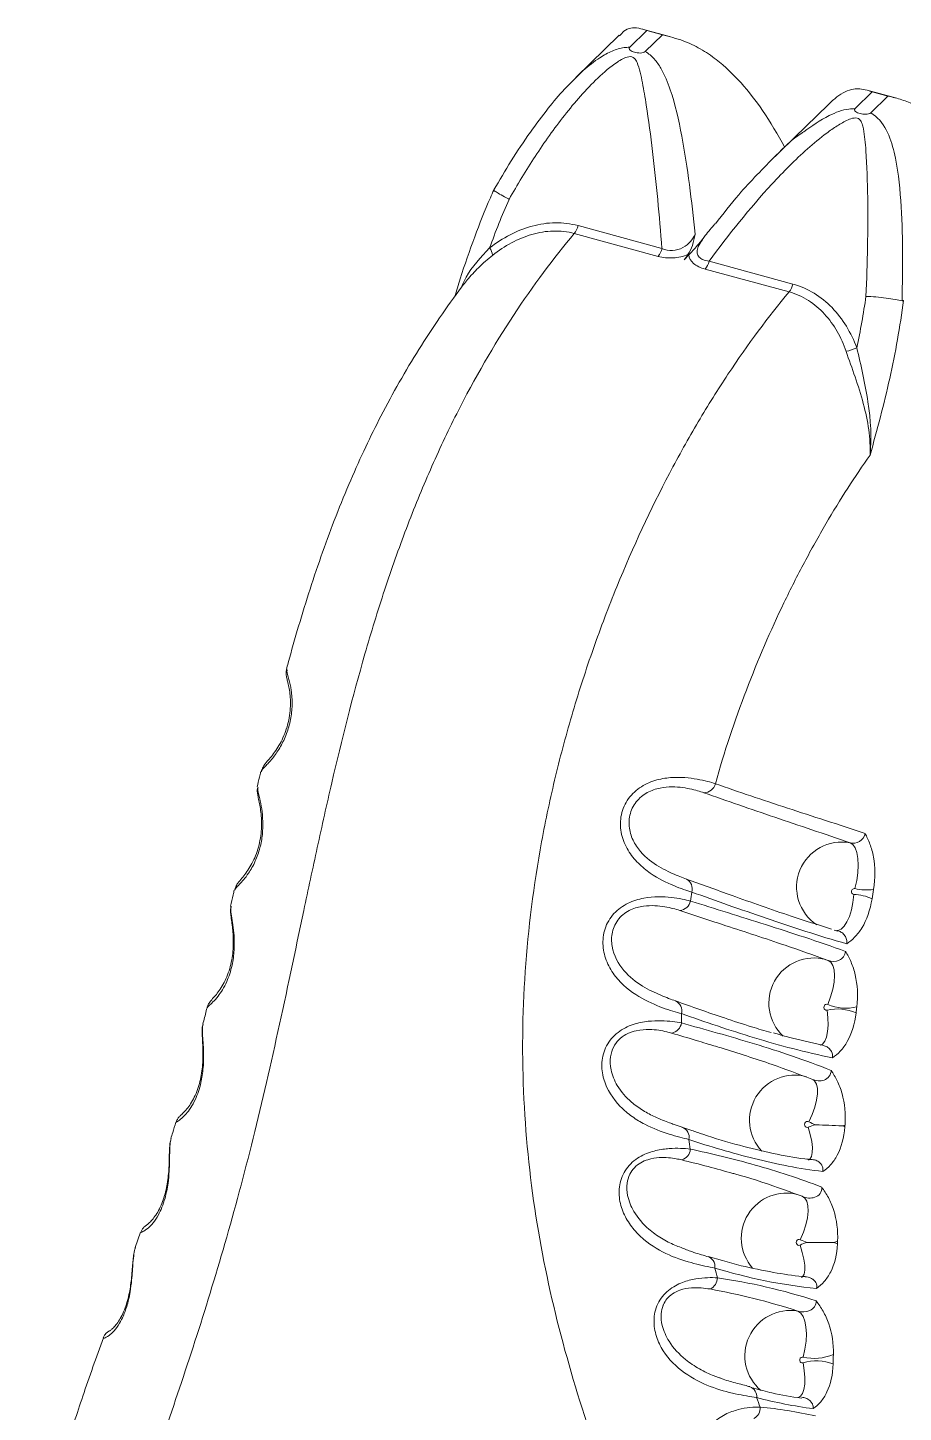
# Paper-space layout '_Trimetric' of a CAD drawing. Header units: millimetres. Extents: x -15 to 40.7, y -22.3 to 52.
# Drawn here: x -11.57 to 3.14, y 28.76 to 52.01 of the extents above; entities that cross this region are included whole.
import ezdxf

# ---------------------------------------------------------------- set-up
doc = ezdxf.new("R2010")
doc.units = ezdxf.units.MM

psp = doc.layouts.new('_Trimetric')

# ---------------------------------------------------------------- linework, layer by layer
at = {"color": 7, "linetype": 'Continuous', "lineweight": 15}
for p, q in [((-1.632, 51.881), (-2.359, 51.172)), ((-1.166, 51.961), (-1.454, 51.68)), ((-0.787, 51.861), (-1.238, 51.983)), ((-1.193, 51.608), (-0.904, 51.89)), ((-0.904, 51.89), (-1.166, 51.961)), ((2.621, 50.932), (2.332, 50.65)), ((3.011, 50.829), (2.533, 50.959)), ((2.883, 50.861), (2.621, 50.932)), ((1.883, 50.722), (0.935, 49.798)), ((2.594, 50.579), (2.883, 50.861)), ((-2.321, 48.685), (-0.912, 48.302)), ((-0.976, 48.17), (-2.385, 48.553)), ((-0.541, 48.111), (-0.46, 48.194)), ((1.223, 47.573), (-0.186, 47.956)), ((-0.121, 48.087), (1.287, 47.704)), ((-7.203, 41.23), (-7.204, 41.227)), ((-8.148, 37.258), (-8.148, 37.251)), ((2.044, 36.84), (1.98, 36.86)), ((1.885, 36.347), (1.84, 36.36)), ((-0.708, 33.596), (-0.575, 33.549)), ((-0.412, 33.494), (-0.564, 33.547)), ((-9.67, 31.787), (-9.759, 31.528)), ((0.106, 31.311), (-0.137, 31.377)), ((0.023, 29.355), (0.078, 29.336)), ((0.63, 29.167), (0.601, 29.175))]:
    psp.add_line(p, q, dxfattribs=at)
at = {"color": 8, "linetype": 'Continuous', "lineweight": 15}
psp.add_line((-0.022, 36.994), (-0.614, 37.188), dxfattribs=at)
at = {"color": 7, "linetype": 'Continuous', "lineweight": 15, "flags": 128}
for points in [[(-0.476, 48.199), (-0.49, 48.181), (-0.541, 48.111)], [(2.247, 38.325), (2.295, 38.294), (2.334, 38.237), (2.363, 38.159), (2.381, 38.061), (2.386, 37.946), (2.379, 37.821), (2.36, 37.689), (2.33, 37.555)], [(1.878, 36.35), (1.925, 36.319), (1.959, 36.265), (1.98, 36.189), (1.987, 36.094), (1.979, 35.985), (1.957, 35.864), (1.921, 35.738), (1.874, 35.61)], [(1.874, 35.61), (1.855, 35.613), (1.836, 35.608), (1.821, 35.596), (1.811, 35.578), (1.808, 35.558), (1.813, 35.539), (1.825, 35.524), (1.842, 35.515), (1.861, 35.515)], [(1.554, 33.641), (1.536, 33.646), (1.518, 33.643), (1.502, 33.633), (1.49, 33.618), (1.485, 33.599), (1.487, 33.579), (1.496, 33.563), (1.51, 33.551), (1.527, 33.547), (1.546, 33.551)], [(1.442, 32.389), (1.488, 32.359), (1.521, 32.305), (1.54, 32.23), (1.543, 32.137), (1.531, 32.029), (1.505, 31.911), (1.465, 31.787), (1.412, 31.661)], [(1.412, 31.661), (1.395, 31.665), (1.376, 31.662), (1.361, 31.651), (1.35, 31.635), (1.345, 31.616), (1.347, 31.597), (1.357, 31.581), (1.371, 31.57), (1.389, 31.566), (1.407, 31.57)], [(1.371, 30.462), (1.419, 30.43), (1.459, 30.374), (1.489, 30.295), (1.507, 30.197), (1.514, 30.082), (1.508, 29.957), (1.49, 29.824), (1.461, 29.69)], [(1.461, 29.69), (1.443, 29.691), (1.425, 29.683), (1.411, 29.669), (1.404, 29.651), (1.403, 29.631), (1.41, 29.613), (1.423, 29.6), (1.44, 29.593), (1.458, 29.594)], [(0.559, 29.195), (0.562, 29.194), (0.565, 29.193)]]:
    psp.add_lwpolyline(points, dxfattribs=at)
at = {"color": 8, "linetype": 'Continuous', "lineweight": 15, "flags": 128}
for points in [[(2.023, 36.852), (2.044, 36.853), (2.097, 36.875), (2.148, 36.923), (2.195, 36.995), (2.237, 37.088), (2.271, 37.199), (2.297, 37.324), (2.313, 37.457)], [(1.746, 34.925), (1.787, 34.946), (1.823, 34.992), (1.852, 35.062), (1.87, 35.154), (1.878, 35.262), (1.875, 35.385), (1.861, 35.515)], [(1.623, 34.35), (1.653, 34.327), (1.684, 34.274), (1.701, 34.2), (1.701, 34.109), (1.686, 34.003), (1.655, 33.886), (1.611, 33.764), (1.554, 33.641)], [(1.549, 32.998), (1.571, 33.013), (1.598, 33.056), (1.613, 33.122), (1.615, 33.208), (1.604, 33.311), (1.58, 33.427), (1.546, 33.551)], [(1.43, 31.026), (1.45, 31.04), (1.475, 31.082), (1.487, 31.147), (1.486, 31.232), (1.472, 31.334), (1.445, 31.448), (1.407, 31.57)], [(1.383, 29.014), (1.416, 29.033), (1.45, 29.078), (1.474, 29.148), (1.487, 29.237), (1.488, 29.345), (1.479, 29.465), (1.458, 29.594)]]:
    psp.add_lwpolyline(points, dxfattribs=at)
at = {"color": 7, "linetype": 'Continuous', "lineweight": 15}
for centre, radius, start, end in [((-2.68, 48.779), 0.372, 322.6277, 345.3829), ((-4, 48.157), 0.246, 7.3896, 38.5233), ((-1.271, 48.396), 0.372, 322.6277, 345.3829), ((-0.481, 48.181), 0.372, 322.6277, 345.3829), ((0.928, 47.798), 0.372, 322.6277, 345.3829), ((2.075, 47.211), 0.644, 279.4242, 296.4119), ((-0.208, 39.365), 0.2, 270.5711, 345.6357), ((-0.594, 37.549), 0.191, 343.8154, 61.0315), ((2.32, 37.507), 0.0497, 78.178, 262.035), ((-0.629, 37.389), 0.201, 274.4823, 348.0847), ((-0.763, 35.501), 0.186, 345.9294, 64.9371), ((-0.785, 35.329), 0.203, 280.3936, 351.4539), ((-0.635, 33.38), 0.18, 348.2968, 70.6113), ((-0.642, 33.197), 0.207, 287.6561, 355.394), ((-0.195, 31.212), 0.173, 350.6737, 77.4894), ((-0.191, 31.024), 0.21, 294.8607, 359.4017), ((0.526, 28.842), 0.213, 300.1286, 2.3077)]:
    psp.add_arc(centre, radius, start, end, dxfattribs=at)
at = {"color": 8, "linetype": 'Continuous', "lineweight": 15}
for centre, radius, start, end in [((2.108, 37.579), 0.758, 79.4678, 236.4471), ((1.642, 35.633), 0.758, 74.8135, 227.0561), ((1.317, 33.666), 0.758, 74.7114, 223.2122), ((1.179, 31.685), 0.758, 74.8208, 221.2936), ((1.242, 29.711), 0.761, 80.2695, 230.1047), ((0.502, 29.027), 0.178, 354.3335, 68.9769)]:
    psp.add_arc(centre, radius, start, end, dxfattribs=at)
at = {"color": 7, "linetype": 'Continuous', "lineweight": 15}
for points, knots in [([(-1.623, 51.872), (-1.599, 51.9), (-1.543, 51.968), (-1.435, 52.006), (-1.321, 52.01), (-1.212, 51.976), (-1.166, 51.961)], [0, 0, 0, 0, 0.204357, 0.487576, 0.779856, 1, 1, 1, 1]), ([(-0.904, 51.89), (-0.785, 51.859), (-0.56, 51.801), (-0.261, 51.658), (0.075, 51.431), (0.43, 51.086), (0.816, 50.593), (1.031, 50.214), (1.149, 50.006)], [0, 0, 0, 0, 0.12074, 0.229774, 0.341536, 0.542994, 0.749249, 1, 1, 1, 1]), ([(-1.454, 51.68), (-1.47, 51.664), (-1.465, 51.645), (-1.429, 51.616), (-1.402, 51.605), (-1.342, 51.589), (-1.31, 51.583), (-1.243, 51.584), (-1.209, 51.592), (-1.193, 51.608)], [0, 0, 0, 0, 0.25, 0.25, 0.5, 0.5, 0.75, 0.75, 1, 1, 1, 1]), ([(-1.193, 51.608), (-1.135, 51.575), (-1.085, 51.532), (-0.998, 51.436), (-0.962, 51.383), (-0.865, 51.215), (-0.816, 51.092), (-0.689, 50.719), (-0.631, 50.458), (-0.529, 49.922), (-0.488, 49.649), (-0.414, 49.099), (-0.382, 48.821), (-0.353, 48.542)], [0, 0, 0, 0, 0.0625, 0.0625, 0.125, 0.125, 0.25, 0.25, 0.5, 0.5, 0.75, 0.75, 1, 1, 1, 1]), ([(-0.912, 48.302), (-0.956, 48.852), (-1.007, 49.396), (-1.102, 50.195), (-1.136, 50.457), (-1.195, 50.836), (-1.216, 50.96), (-1.251, 51.142), (-1.263, 51.202), (-1.292, 51.317), (-1.307, 51.374), (-1.343, 51.452), (-1.357, 51.477), (-1.39, 51.507), (-1.404, 51.515), (-1.435, 51.524), (-1.453, 51.524), (-1.505, 51.517), (-1.539, 51.502), (-1.602, 51.47), (-1.632, 51.451), (-1.779, 51.353), (-1.886, 51.26), (-2.192, 50.97), (-2.376, 50.758), (-2.724, 50.315), (-2.887, 50.084), (-3.195, 49.613), (-3.341, 49.372), (-3.481, 49.127)], [0, 0, 0, 0, 0.25, 0.25, 0.375, 0.375, 0.4375, 0.4375, 0.46875, 0.46875, 0.5, 0.5, 0.515625, 0.515625, 0.523438, 0.523438, 0.53125, 0.53125, 0.546875, 0.546875, 0.5625, 0.5625, 0.625, 0.625, 0.75, 0.75, 0.875, 0.875, 1, 1, 1, 1]), ([(-2.369, 51.158), (-2.43, 51.098), (-2.59, 50.94), (-2.84, 50.637), (-3.142, 50.237), (-3.447, 49.778), (-3.642, 49.447), (-3.738, 49.284)], [0, 0, 0, 0, 0.110229, 0.290437, 0.504497, 0.75518, 1, 1, 1, 1]), ([(1.886, 50.718), (1.932, 50.763), (2.066, 50.894), (2.279, 50.995), (2.466, 50.981), (2.592, 50.941), (2.621, 50.932)], [0, 0, 0, 0, 0.215822, 0.624765, 0.914789, 1, 1, 1, 1]), ([(2.883, 50.861), (2.964, 50.841), (3.041, 50.822), (3.192, 50.773), (3.265, 50.745), (3.473, 50.645), (3.598, 50.561), (3.936, 50.272), (4.111, 50.037), (4.261, 49.786)], [0, 0, 0, 0, 0.125, 0.125, 0.25, 0.25, 0.5, 0.5, 1, 1, 1, 1]), ([(2.515, 47.498), (2.539, 48.057), (2.551, 48.613), (2.54, 49.423), (2.532, 49.69), (2.505, 50.071), (2.495, 50.195), (2.466, 50.34), (2.459, 50.368), (2.44, 50.422), (2.428, 50.449), (2.396, 50.479), (2.382, 50.487), (2.35, 50.494), (2.332, 50.494), (2.28, 50.488), (2.246, 50.475), (2.149, 50.433), (2.089, 50.397), (1.971, 50.322), (1.913, 50.281), (1.745, 50.156), (1.638, 50.066), (1.324, 49.789), (1.126, 49.589), (0.557, 48.973), (0.209, 48.535), (-0.121, 48.087)], [0, 0, 0, 0, 0.25, 0.25, 0.375, 0.375, 0.4375, 0.4375, 0.453125, 0.453125, 0.46875, 0.46875, 0.476563, 0.476563, 0.484375, 0.484375, 0.5, 0.5, 0.53125, 0.53125, 0.5625, 0.5625, 0.625, 0.625, 0.75, 0.75, 1, 1, 1, 1]), ([(2.332, 50.65), (2.316, 50.635), (2.322, 50.615), (2.359, 50.586), (2.386, 50.576), (2.445, 50.559), (2.478, 50.554), (2.545, 50.555), (2.579, 50.564), (2.594, 50.579)], [0, 0, 0, 0, 0.25, 0.25, 0.5, 0.5, 0.75, 0.75, 1, 1, 1, 1]), ([(2.594, 50.579), (2.709, 50.514), (2.795, 50.408), (2.916, 50.175), (2.956, 50.047), (3.05, 49.656), (3.079, 49.382), (3.118, 48.831), (3.127, 48.551), (3.132, 47.988), (3.128, 47.706), (3.121, 47.422)], [0, 0, 0, 0, 0.125, 0.125, 0.25, 0.25, 0.5, 0.5, 0.75, 0.75, 1, 1, 1, 1]), ([(-0.015, 48.718), (0.114, 48.883), (0.429, 49.285), (0.92, 49.781), (1.283, 50.143), (1.455, 50.251), (1.469, 50.26)], [0, 0, 0, 0, 0.292163, 0.715822, 0.977227, 1, 1, 1, 1]), ([(-3.736, 49.282), (-3.755, 49.24), (-3.872, 48.982), (-4.066, 48.487), (-4.26, 47.93), (-4.362, 47.593), (-4.392, 47.492)], [0, 0, 0, 0, 0.073554, 0.4450981, 0.8350859, 1, 1, 1, 1]), ([(-3.481, 49.127), (-3.484, 49.129), (-3.533, 49.156), (-3.62, 49.204), (-3.704, 49.254), (-3.743, 49.281), (-3.735, 49.281), (-3.733, 49.281)], [0, 0, 0, 0, 0.023151, 0.316578, 0.606193, 0.895534, 1, 1, 1, 1]), ([(-3.807, 48.311), (-3.589, 48.479), (-3.346, 48.609), (-2.965, 48.712), (-2.833, 48.732), (-2.574, 48.735), (-2.446, 48.719), (-2.321, 48.685)], [0, 0, 0, 0, 0.5, 0.5, 0.75, 0.75, 1, 1, 1, 1]), ([(-2.385, 48.553), (-2.5, 48.585), (-2.618, 48.598), (-2.857, 48.592), (-2.979, 48.572), (-3.331, 48.471), (-3.555, 48.346), (-3.755, 48.189)], [0, 0, 0, 0, 0.25, 0.25, 0.5, 0.5, 1, 1, 1, 1]), ([(-0.023, 48.717), (-0.077, 48.651), (-0.15, 48.564), (-0.218, 48.473), (-0.235, 48.451)], [0, 0, 0, 0, 0.750263, 1, 1, 1, 1]), ([(-2.385, 48.553), (-2.734, 48.137), (-3.075, 47.681), (-3.735, 46.677), (-4.055, 46.13), (-4.513, 45.223), (-4.661, 44.908), (-4.943, 44.266), (-5.077, 43.938), (-5.333, 43.264), (-5.455, 42.92), (-5.687, 42.216), (-5.798, 41.854), (-6.109, 40.774), (-6.291, 40.051), (-6.542, 38.967), (-6.623, 38.604), (-6.779, 37.889), (-6.854, 37.537), (-7.075, 36.493), (-7.217, 35.815), (-7.508, 34.494), (-7.655, 33.858), (-8.113, 32.032), (-8.445, 30.915), (-8.961, 29.325), (-9.136, 28.811), (-9.476, 27.807), (-9.64, 27.316), (-9.937, 26.341), (-10.069, 25.857), (-10.282, 24.884), (-10.362, 24.395), (-10.46, 23.404), (-10.476, 22.906), (-10.448, 22.153), (-10.429, 21.9), (-10.368, 21.391), (-10.326, 21.135), (-10.264, 20.876)], [0, 0, 0, 0, 0.0625, 0.0625, 0.125, 0.125, 0.15625, 0.15625, 0.1875, 0.1875, 0.21875, 0.21875, 0.25, 0.25, 0.3125, 0.3125, 0.34375, 0.34375, 0.375, 0.375, 0.4375, 0.4375, 0.5, 0.5, 0.625, 0.625, 0.6875, 0.6875, 0.75, 0.75, 0.8125, 0.8125, 0.875, 0.875, 0.9375, 0.9375, 0.96875, 0.96875, 1, 1, 1, 1]), ([(-0.912, 48.302), (-0.858, 48.279), (-0.797, 48.266), (-0.672, 48.27), (-0.61, 48.288), (-0.508, 48.344), (-0.466, 48.38), (-0.399, 48.457), (-0.373, 48.499), (-0.353, 48.542)], [0, 0, 0, 0, 0.25, 0.25, 0.5, 0.5, 0.75, 0.75, 1, 1, 1, 1]), ([(-0.46, 48.194), (-0.438, 48.218), (-0.393, 48.266), (-0.324, 48.345), (-0.263, 48.415), (-0.228, 48.457), (-0.212, 48.475)], [0, 0, 0, 0, 0.290067, 0.588368, 0.824593, 1, 1, 1, 1]), ([(-0.476, 48.199), (-0.552, 48.168), (-0.638, 48.148), (-0.811, 48.139), (-0.898, 48.149), (-0.976, 48.17)], [0, 0, 0, 0, 0.5, 0.5, 1, 1, 1, 1]), ([(-0.186, 47.956), (-0.264, 47.977), (-0.332, 48.009), (-0.428, 48.092), (-0.455, 48.142), (-0.46, 48.194)], [0, 0, 0, 0, 0.5, 0.5, 1, 1, 1, 1]), ([(-4.211, 47.737), (-4.233, 47.709), (-4.38, 47.52), (-4.644, 47.148), (-4.995, 46.617), (-5.324, 46.065), (-5.622, 45.517), (-5.894, 44.966), (-6.146, 44.407), (-6.388, 43.816), (-6.615, 43.206), (-6.825, 42.588), (-7.015, 41.966), (-7.146, 41.515), (-7.211, 41.271), (-7.22, 41.235)], [0, 0, 0, 0, 0.017212, 0.116125, 0.212287, 0.306082, 0.398309, 0.478484, 0.562008, 0.648574, 0.734237, 0.819132, 0.902835, 0.985478, 1, 1, 1, 1]), ([(-4.182, 47.773), (-4.189, 47.766), (-4.2, 47.755), (-4.208, 47.742), (-4.211, 47.737)], [0, 0, 0, 0, 0.605501, 1, 1, 1, 1]), ([(1.287, 47.704), (1.413, 47.67), (1.534, 47.618), (1.754, 47.484), (1.854, 47.402), (2.035, 47.215), (2.116, 47.108), (2.255, 46.882), (2.313, 46.761), (2.362, 46.634)], [0, 0, 0, 0, 0.25, 0.25, 0.5, 0.5, 0.75, 0.75, 1, 1, 1, 1]), ([(1.984, 17.547), (1.942, 17.801), (1.883, 18.062), (1.746, 18.592), (1.667, 18.86), (1.413, 19.675), (1.219, 20.232), (0.575, 21.928), (0.064, 23.09), (-0.987, 25.484), (-1.524, 26.72), (-2.419, 29.261), (-2.785, 30.567), (-3.12, 32.611), (-3.196, 33.31), (-3.265, 34.729), (-3.258, 35.445), (-3.16, 36.884), (-3.068, 37.609), (-2.865, 38.71), (-2.787, 39.078), (-2.611, 39.806), (-2.514, 40.166), (-2.302, 40.881), (-2.187, 41.236), (-1.94, 41.939), (-1.807, 42.287), (-1.396, 43.294), (-1.1, 43.927), (-0.63, 44.822), (-0.468, 45.112), (-0.138, 45.671), (0.029, 45.936), (0.533, 46.696), (0.875, 47.155), (1.223, 47.573)], [0, 0, 0, 0, 0.03125, 0.03125, 0.0625, 0.0625, 0.125, 0.125, 0.25, 0.25, 0.375, 0.375, 0.5, 0.5, 0.5625, 0.5625, 0.625, 0.625, 0.6875, 0.6875, 0.71875, 0.71875, 0.75, 0.75, 0.78125, 0.78125, 0.8125, 0.8125, 0.875, 0.875, 0.90625, 0.90625, 0.9375, 0.9375, 1, 1, 1, 1]), ([(2.181, 46.575), (2.14, 46.692), (2.09, 46.804), (1.971, 47.014), (1.9, 47.113), (1.738, 47.29), (1.648, 47.366), (1.448, 47.492), (1.338, 47.541), (1.223, 47.573)], [0, 0, 0, 0, 0.25, 0.25, 0.5, 0.5, 0.75, 0.75, 1, 1, 1, 1]), ([(3.121, 47.422), (3.058, 47.439), (2.962, 47.456), (2.742, 47.484), (2.621, 47.494), (2.515, 47.498)], [0, 0, 0, 0, 0.5, 0.5, 1, 1, 1, 1]), ([(3.143, 47.43), (3.116, 47.21), (3.083, 46.99), (3.006, 46.554), (2.962, 46.337), (2.817, 45.687), (2.703, 45.258), (2.583, 44.83)], [0, 0, 0, 0, 0.25, 0.25, 0.5, 0.5, 1, 1, 1, 1]), ([(3.121, 47.422), (3.125, 47.421), (3.129, 47.422), (3.133, 47.423), (3.136, 47.425), (3.14, 47.427), (3.143, 47.43)], [0, 0, 0, 0, 0.00002232162, 0.00002232162, 0.00002232162, 0.00004121863, 0.00004121863, 0.00004121863, 0.00004121863]), ([(2.181, 46.575), (2.23, 46.434), (2.282, 46.291), (2.383, 45.999), (2.431, 45.849), (2.51, 45.553), (2.542, 45.405), (2.582, 45.113), (2.59, 44.968), (2.583, 44.83)], [0, 0, 0, 0, 0.25, 0.25, 0.5, 0.5, 0.75, 0.75, 1, 1, 1, 1]), ([(2.362, 46.634), (2.396, 46.486), (2.431, 46.336), (2.496, 46.034), (2.526, 45.88), (2.595, 45.424), (2.613, 45.118), (2.583, 44.83)], [0, 0, 0, 0, 0.25, 0.25, 0.5, 0.5, 1, 1, 1, 1]), ([(2.583, 44.83), (2.332, 44.476), (2.084, 44.094), (1.719, 43.469), (1.598, 43.253), (1.363, 42.811), (1.249, 42.585), (0.914, 41.888), (0.702, 41.401), (0.309, 40.374), (0.134, 39.848), (-0.014, 39.315)], [0, 0, 0, 0, 0.25, 0.25, 0.375, 0.375, 0.5, 0.5, 0.75, 0.75, 1, 1, 1, 1]), ([(-7.219, 41.228), (-7.222, 41.211), (-7.228, 41.168), (-7.219, 41.114), (-7.205, 41.054), (-7.185, 40.973), (-7.165, 40.864), (-7.152, 40.733), (-7.152, 40.585), (-7.17, 40.424), (-7.208, 40.266), (-7.262, 40.117), (-7.329, 39.982), (-7.403, 39.865), (-7.477, 39.768), (-7.549, 39.681), (-7.606, 39.623), (-7.635, 39.543), (-7.645, 39.514)], [0, 0, 0, 0, 0.029995, 0.072974, 0.134108, 0.206538, 0.270289, 0.327731, 0.386636, 0.443532, 0.500414, 0.558488, 0.619716, 0.685676, 0.758119, 0.839226, 0.943082, 1, 1, 1, 1]), ([(-7.653, 39.515), (-7.66, 39.485), (-7.68, 39.4), (-7.699, 39.316), (-7.712, 39.261)], [0, 0, 0, 0, 0.346931, 1, 1, 1, 1]), ([(-0.41, 37.496), (-0.491, 37.52), (-0.594, 37.554), (-0.834, 37.655), (-0.971, 37.72), (-1.177, 37.863), (-1.245, 37.919), (-1.372, 38.045), (-1.431, 38.118), (-1.529, 38.28), (-1.567, 38.37), (-1.611, 38.56), (-1.616, 38.661), (-1.585, 38.857), (-1.548, 38.952), (-1.44, 39.118), (-1.368, 39.19), (-1.208, 39.301), (-1.119, 39.342), (-0.942, 39.396), (-0.853, 39.411), (-0.6, 39.432), (-0.446, 39.415), (-0.193, 39.37), (-0.09, 39.341), (-0.014, 39.315)], [0, 0, 0, 0, 0.125, 0.125, 0.25, 0.25, 0.3125, 0.3125, 0.375, 0.375, 0.4375, 0.4375, 0.5, 0.5, 0.5625, 0.5625, 0.625, 0.625, 0.6875, 0.6875, 0.75, 0.75, 0.875, 0.875, 1, 1, 1, 1]), ([(-0.014, 39.315), (0.375, 39.179), (0.778, 39.044), (1.616, 38.77), (2.051, 38.631), (2.501, 38.481)], [0, 0, 0, 0, 0.5, 0.5, 1, 1, 1, 1]), ([(-7.703, 39.255), (-7.705, 39.247), (-7.714, 39.214), (-7.707, 39.164), (-7.697, 39.097), (-7.678, 39.015), (-7.657, 38.906), (-7.641, 38.777), (-7.635, 38.632), (-7.644, 38.477), (-7.67, 38.322), (-7.712, 38.172), (-7.768, 38.034), (-7.835, 37.911), (-7.905, 37.808), (-7.975, 37.722), (-8.026, 37.658), (-8.07, 37.602), (-8.084, 37.55), (-8.089, 37.531)], [0, 0, 0, 0, 0.012281, 0.05479, 0.111305, 0.17812, 0.236454, 0.28908, 0.342954, 0.396225, 0.451151, 0.509338, 0.572185, 0.640943, 0.71679, 0.801721, 0.903015, 0.964175, 1, 1, 1, 1]), ([(-0.206, 39.165), (-0.269, 39.187), (-0.35, 39.211), (-0.544, 39.25), (-0.66, 39.267), (-0.856, 39.259), (-0.926, 39.25), (-1.069, 39.212), (-1.142, 39.181), (-1.276, 39.091), (-1.336, 39.031), (-1.424, 38.889), (-1.452, 38.808), (-1.47, 38.642), (-1.462, 38.56), (-1.418, 38.404), (-1.383, 38.333), (-1.257, 38.142), (-1.147, 38.048), (-0.935, 37.903), (-0.831, 37.852), (-0.647, 37.77), (-0.567, 37.74), (-0.501, 37.716)], [0, 0, 0, 0, 0.125, 0.125, 0.25, 0.25, 0.3125, 0.3125, 0.375, 0.375, 0.4375, 0.4375, 0.5, 0.5, 0.5625, 0.5625, 0.625, 0.625, 0.75, 0.75, 0.875, 0.875, 1, 1, 1, 1]), ([(2.247, 38.325), (1.814, 38.474), (1.393, 38.614), (0.576, 38.891), (0.18, 39.028), (-0.206, 39.165)], [0, 0, 0, 0, 0.5, 0.5, 1, 1, 1, 1]), ([(2.247, 38.325), (2.301, 38.311), (2.36, 38.319), (2.455, 38.376), (2.49, 38.425), (2.501, 38.481)], [0, 0, 0, 0, 0.5, 0.5, 1, 1, 1, 1]), ([(2.643, 37.542), (2.674, 37.731), (2.67, 37.924), (2.627, 38.165), (2.606, 38.237), (2.557, 38.367), (2.529, 38.425), (2.501, 38.481)], [0, 0, 0, 0, 0.5, 0.5, 0.75, 0.75, 1, 1, 1, 1]), ([(-0.501, 37.716), (-0.248, 37.624), (0.163, 37.476), (0.755, 37.265), (1.309, 37.073), (1.711, 36.947), (1.938, 36.875)], [0, 0, 0, 0, 0.3277692, 0.5311951, 0.7346485, 1, 1, 1, 1]), ([(-8.097, 37.531), (-8.103, 37.504), (-8.123, 37.412), (-8.143, 37.323), (-8.157, 37.26)], [0, 0, 0, 0, 0.29328, 1, 1, 1, 1]), ([(-0.583, 35.456), (-0.671, 35.479), (-0.778, 35.51), (-1.024, 35.6), (-1.163, 35.66), (-1.439, 35.828), (-1.58, 35.938), (-1.748, 36.153), (-1.797, 36.234), (-1.87, 36.405), (-1.895, 36.5), (-1.909, 36.69), (-1.898, 36.789), (-1.837, 36.974), (-1.785, 37.062), (-1.651, 37.208), (-1.569, 37.266), (-1.395, 37.351), (-1.304, 37.378), (-1.044, 37.426), (-0.886, 37.42), (-0.623, 37.392), (-0.515, 37.369), (-0.432, 37.347)], [0, 0, 0, 0, 0.125, 0.125, 0.25, 0.25, 0.375, 0.375, 0.4375, 0.4375, 0.5, 0.5, 0.5625, 0.5625, 0.625, 0.625, 0.6875, 0.6875, 0.75, 0.75, 0.875, 0.875, 1, 1, 1, 1]), ([(2.191, 36.629), (1.723, 36.762), (1.273, 36.909), (0.407, 37.205), (-0.009, 37.353), (-0.41, 37.496)], [0, 0, 0, 0, 0.5, 0.5, 1, 1, 1, 1]), ([(-8.152, 37.252), (-8.155, 37.237), (-8.163, 37.192), (-8.156, 37.125), (-8.145, 37.036), (-8.128, 36.922), (-8.115, 36.794), (-8.11, 36.651), (-8.117, 36.501), (-8.138, 36.351), (-8.173, 36.205), (-8.223, 36.066), (-8.284, 35.942), (-8.351, 35.837), (-8.417, 35.753), (-8.469, 35.699), (-8.511, 35.642), (-8.545, 35.597), (-8.549, 35.56), (-8.55, 35.555)], [0, 0, 0, 0, 0.027219, 0.081837, 0.14785, 0.201821, 0.250907, 0.301001, 0.351318, 0.40449, 0.462589, 0.526937, 0.598215, 0.678202, 0.765959, 0.866389, 0.937975, 0.990615, 1, 1, 1, 1]), ([(-0.614, 37.188), (-0.681, 37.211), (-0.765, 37.233), (-0.967, 37.266), (-1.087, 37.279), (-1.293, 37.25), (-1.366, 37.232), (-1.511, 37.165), (-1.58, 37.114), (-1.688, 36.985), (-1.725, 36.906), (-1.762, 36.746), (-1.762, 36.664), (-1.723, 36.43), (-1.645, 36.291), (-1.458, 36.07), (-1.347, 35.985), (-1.133, 35.853), (-1.028, 35.805), (-0.839, 35.726), (-0.756, 35.695), (-0.685, 35.67)], [0, 0, 0, 0, 0.125, 0.125, 0.25, 0.25, 0.3125, 0.3125, 0.375, 0.375, 0.4375, 0.4375, 0.5, 0.5, 0.625, 0.625, 0.75, 0.75, 0.875, 0.875, 1, 1, 1, 1]), ([(-0.432, 37.347), (-0.027, 37.218), (0.393, 37.088), (1.262, 36.813), (1.71, 36.669), (2.172, 36.501)], [0, 0, 0, 0, 0.5, 0.5, 1, 1, 1, 1]), ([(2.617, 37.383), (2.587, 37.196), (2.526, 37.027), (2.41, 36.836), (2.369, 36.784), (2.281, 36.696), (2.236, 36.661), (2.191, 36.629)], [0, 0, 0, 0, 0.5, 0.5, 0.75, 0.75, 1, 1, 1, 1]), ([(1.878, 36.35), (1.637, 36.436), (1.222, 36.583), (0.653, 36.772), (0.259, 36.901), (0.039, 36.973), (-0.022, 36.994)], [0, 0, 0, 0, 0.369686, 0.633972, 0.898296, 1, 1, 1, 1]), ([(1.878, 36.35), (1.938, 36.325), (2.007, 36.324), (2.122, 36.379), (2.166, 36.436), (2.172, 36.501)], [0, 0, 0, 0, 0.5, 0.5, 1, 1, 1, 1]), ([(2.361, 35.57), (2.384, 35.756), (2.372, 35.945), (2.316, 36.186), (2.292, 36.257), (2.236, 36.388), (2.204, 36.446), (2.172, 36.501)], [0, 0, 0, 0, 0.5, 0.5, 0.75, 0.75, 1, 1, 1, 1]), ([(-0.685, 35.67), (-0.413, 35.573), (0.004, 35.425), (0.546, 35.248), (0.811, 35.169), (0.92, 35.137)], [0, 0, 0, 0, 0.521401, 0.803355, 1, 1, 1, 1]), ([(-8.554, 35.554), (-8.558, 35.538), (-8.581, 35.443), (-8.605, 35.353), (-8.625, 35.277)], [0, 0, 0, 0, 0.170253, 1, 1, 1, 1]), ([(-0.459, 33.343), (-0.554, 33.366), (-0.667, 33.394), (-0.919, 33.473), (-1.061, 33.526), (-1.273, 33.636), (-1.344, 33.679), (-1.482, 33.777), (-1.55, 33.834), (-1.734, 34.023), (-1.838, 34.18), (-1.914, 34.447), (-1.926, 34.543), (-1.913, 34.732), (-1.888, 34.827), (-1.795, 35.002), (-1.728, 35.08), (-1.571, 35.201), (-1.483, 35.244), (-1.31, 35.302), (-1.224, 35.318), (-1.066, 35.336), (-0.991, 35.337), (-0.787, 35.332), (-0.674, 35.316), (-0.584, 35.299)], [0, 0, 0, 0, 0.125, 0.125, 0.25, 0.25, 0.3125, 0.3125, 0.375, 0.375, 0.5, 0.5, 0.5625, 0.5625, 0.625, 0.625, 0.6875, 0.6875, 0.75, 0.75, 0.8125, 0.8125, 0.875, 0.875, 1, 1, 1, 1]), ([(1.952, 34.715), (1.501, 34.805), (1.064, 34.922), (0.219, 35.178), (-0.189, 35.316), (-0.583, 35.456)], [0, 0, 0, 0, 0.5, 0.5, 1, 1, 1, 1]), ([(2.349, 35.467), (2.327, 35.283), (2.274, 35.116), (2.166, 34.924), (2.126, 34.871), (2.041, 34.782), (1.996, 34.746), (1.952, 34.715)], [0, 0, 0, 0, 0.5, 0.5, 0.75, 0.75, 1, 1, 1, 1]), ([(-8.623, 35.269), (-8.625, 35.264), (-8.638, 35.225), (-8.636, 35.158), (-8.634, 35.057), (-8.626, 34.939), (-8.621, 34.809), (-8.622, 34.669), (-8.634, 34.525), (-8.656, 34.381), (-8.692, 34.241), (-8.74, 34.107), (-8.799, 33.988), (-8.864, 33.889), (-8.928, 33.814), (-8.974, 33.77), (-9.007, 33.738), (-9.043, 33.701), (-9.064, 33.656), (-9.073, 33.635)], [0, 0, 0, 0, 0.010178, 0.071294, 0.130921, 0.180987, 0.226956, 0.273834, 0.321822, 0.373831, 0.432196, 0.498221, 0.57188, 0.654433, 0.745293, 0.848201, 0.912912, 0.959649, 1, 1, 1, 1]), ([(-0.584, 35.299), (-0.186, 35.19), (0.223, 35.076), (1.062, 34.82), (1.491, 34.678), (1.93, 34.503)], [0, 0, 0, 0, 0.5, 0.5, 1, 1, 1, 1]), ([(1.785, 34.926), (1.592, 34.969), (1.314, 35.03), (1.046, 35.109), (0.964, 35.133)], [0, 0, 0, 0, 0.69373, 1, 1, 1, 1]), ([(1.607, 34.357), (1.383, 34.441), (1.013, 34.58), (0.507, 34.746), (0.138, 34.863), (-0.085, 34.93), (-0.168, 34.955)], [0, 0, 0, 0, 0.369431, 0.612076, 0.854764, 1, 1, 1, 1]), ([(1.607, 34.357), (1.671, 34.325), (1.747, 34.316), (1.847, 34.353), (1.877, 34.375), (1.919, 34.432), (1.93, 34.467), (1.93, 34.503)], [0, 0, 0, 0, 0.5, 0.5, 0.75, 0.75, 1, 1, 1, 1]), ([(2.163, 33.584), (2.178, 33.767), (2.158, 33.953), (2.091, 34.192), (2.064, 34.263), (2.001, 34.392), (1.966, 34.45), (1.93, 34.503)], [0, 0, 0, 0, 0.5, 0.5, 0.75, 0.75, 1, 1, 1, 1]), ([(-9.079, 33.635), (-9.096, 33.575), (-9.123, 33.481), (-9.151, 33.391), (-9.162, 33.358)], [0, 0, 0, 0, 0.632052, 1, 1, 1, 1]), ([(1.609, 33.006), (1.569, 33.01), (1.35, 33.03), (0.942, 33.109), (0.369, 33.246), (-0.088, 33.382), (-0.35, 33.473), (-0.412, 33.494)], [0, 0, 0, 0, 0.05731, 0.314121, 0.593198, 0.902909, 1, 1, 1, 1]), ([(2.12, 33.572), (2.117, 33.572), (2.115, 33.572), (2.113, 33.572), (2.04, 33.575), (1.966, 33.578), (1.893, 33.581), (1.82, 33.584), (1.747, 33.587), (1.674, 33.59), (1.672, 33.591), (1.67, 33.591), (1.667, 33.591)], [-0.0000073626, -0.0000073626, -0.0000073626, -0.0000073626, 0, 0, 0, 0.0002378785, 0.0002378785, 0.0002378785, 0.0004757583, 0.0004757583, 0.0004757583, 0.0004831381, 0.0004831381, 0.0004831381, 0.0004831381]), ([(2.161, 33.556), (2.147, 33.375), (2.101, 33.21), (1.999, 33.017), (1.961, 32.964), (1.879, 32.873), (1.834, 32.837), (1.79, 32.805)], [0, 0, 0, 0, 0.5, 0.5, 0.75, 0.75, 1, 1, 1, 1]), ([(-9.162, 33.33), (-9.166, 33.319), (-9.18, 33.271), (-9.184, 33.188), (-9.188, 33.067), (-9.19, 32.94), (-9.197, 32.803), (-9.211, 32.664), (-9.234, 32.526), (-9.268, 32.391), (-9.313, 32.26), (-9.369, 32.143), (-9.432, 32.044), (-9.494, 31.97), (-9.548, 31.921), (-9.575, 31.902), (-9.605, 31.878), (-9.643, 31.841), (-9.659, 31.803), (-9.666, 31.785)], [0, 0, 0, 0, 0.0205214, 0.0880959, 0.1376211, 0.1822269, 0.2276779, 0.2732763, 0.322371, 0.378325, 0.4422015, 0.5155838, 0.5964723, 0.687299, 0.786267, 0.9017297, 0.9486851, 0.9773862, 1, 1, 1, 1]), ([(1.79, 32.805), (1.399, 32.852), (1.015, 32.929), (0.264, 33.115), (-0.103, 33.225), (-0.459, 33.343)], [0, 0, 0, 0, 0.5, 0.5, 1, 1, 1, 1]), ([(-0.025, 31.184), (-0.128, 31.205), (-0.245, 31.228), (-0.504, 31.296), (-0.648, 31.34), (-0.937, 31.469), (-1.082, 31.553), (-1.282, 31.721), (-1.344, 31.783), (-1.454, 31.92), (-1.503, 31.996), (-1.581, 32.159), (-1.609, 32.245), (-1.636, 32.429), (-1.635, 32.523), (-1.592, 32.711), (-1.549, 32.802), (-1.425, 32.957), (-1.345, 33.019), (-1.18, 33.11), (-1.095, 33.138), (-0.936, 33.176), (-0.86, 33.186), (-0.652, 33.201), (-0.534, 33.193), (-0.437, 33.181)], [0, 0, 0, 0, 0.125, 0.125, 0.25, 0.25, 0.375, 0.375, 0.4375, 0.4375, 0.5, 0.5, 0.5625, 0.5625, 0.625, 0.625, 0.6875, 0.6875, 0.75, 0.75, 0.8125, 0.8125, 0.875, 0.875, 1, 1, 1, 1]), ([(-0.437, 33.181), (-0.08, 33.105), (0.283, 33.018), (1.02, 32.811), (1.395, 32.692), (1.773, 32.541)], [0, 0, 0, 0, 0.5, 0.5, 1, 1, 1, 1]), ([(1.442, 32.389), (1.31, 32.438), (0.929, 32.58), (0.541, 32.702), (0.29, 32.771), (0.28, 32.773)], [0, 0, 0, 0, 0.339536, 0.973386, 1, 1, 1, 1]), ([(1.442, 32.389), (1.509, 32.359), (1.587, 32.349), (1.691, 32.385), (1.723, 32.407), (1.766, 32.467), (1.775, 32.504), (1.773, 32.541)], [0, 0, 0, 0, 0.5, 0.5, 0.75, 0.75, 1, 1, 1, 1]), ([(2.039, 31.634), (2.048, 31.814), (2.023, 31.996), (1.948, 32.232), (1.918, 32.303), (1.849, 32.431), (1.811, 32.489), (1.773, 32.541)], [0, 0, 0, 0, 0.5, 0.5, 0.75, 0.75, 1, 1, 1, 1]), ([(1.976, 31.613), (1.974, 31.613), (1.971, 31.613), (1.969, 31.613), (1.897, 31.614), (1.825, 31.614), (1.753, 31.614), (1.681, 31.615), (1.609, 31.615), (1.537, 31.615), (1.535, 31.615), (1.533, 31.615), (1.53, 31.615)], [-0.0000074414, -0.0000074414, -0.0000074414, -0.0000074414, 0, 0, 0, 0.0002337212, 0.0002337212, 0.0002337212, 0.0004674434, 0.0004674434, 0.0004674434, 0.0004749084, 0.0004749084, 0.0004749084, 0.0004749084]), ([(-9.777, 31.443), (-9.78, 31.429), (-9.791, 31.385), (-9.799, 31.296), (-9.809, 31.171), (-9.82, 31.035), (-9.836, 30.898), (-9.859, 30.764), (-9.89, 30.633), (-9.931, 30.504), (-9.983, 30.386), (-10.042, 30.284), (-10.103, 30.206), (-10.156, 30.155), (-10.185, 30.134), (-10.2, 30.125), (-10.212, 30.118), (-10.238, 30.1), (-10.267, 30.07), (-10.291, 30.039), (-10.296, 30.017), (-10.296, 30.014)], [0, 0, 0, 0, 0.025186, 0.077914, 0.124031, 0.171253, 0.216073, 0.263306, 0.317238, 0.379542, 0.451619, 0.532479, 0.622572, 0.722443, 0.83105, 0.892364, 0.937421, 0.958647, 0.97584, 0.997045, 1, 1, 1, 1]), ([(-0.591, 31.529), (-0.529, 31.505), (-0.367, 31.441), (-0.238, 31.404), (-0.158, 31.381)], [0, 0, 0, 0, 0.38186, 1, 1, 1, 1]), ([(2.037, 31.592), (2.028, 31.414), (1.987, 31.25), (1.891, 31.057), (1.854, 31.003), (1.774, 30.912), (1.73, 30.875), (1.686, 30.843)], [0, 0, 0, 0, 0.5, 0.5, 0.75, 0.75, 1, 1, 1, 1]), ([(1.496, 31.041), (1.479, 31.042), (1.301, 31.053), (0.942, 31.114), (0.492, 31.2), (0.21, 31.281), (0.106, 31.311)], [0, 0, 0, 0, 0.035276, 0.379459, 0.770833, 1, 1, 1, 1]), ([(0.679, 29.01), (0.572, 29.027), (0.451, 29.046), (0.189, 29.103), (0.045, 29.141), (-0.247, 29.253), (-0.394, 29.326), (-0.67, 29.525), (-0.795, 29.647), (-0.938, 29.871), (-0.977, 29.951), (-1.032, 30.121), (-1.047, 30.213), (-1.044, 30.398), (-1.024, 30.493), (-0.939, 30.672), (-0.874, 30.75), (-0.726, 30.871), (-0.645, 30.913), (-0.489, 30.973), (-0.414, 30.991), (-0.203, 31.027), (-0.084, 31.027), (0.019, 31.021)], [0, 0, 0, 0, 0.125, 0.125, 0.25, 0.25, 0.375, 0.375, 0.5, 0.5, 0.5625, 0.5625, 0.625, 0.625, 0.6875, 0.6875, 0.75, 0.75, 0.8125, 0.8125, 0.875, 0.875, 1, 1, 1, 1]), ([(1.371, 30.462), (1.437, 30.444), (1.509, 30.445), (1.602, 30.487), (1.63, 30.508), (1.67, 30.564), (1.68, 30.599), (1.678, 30.633)], [0, 0, 0, 0, 0.5, 0.5, 0.75, 0.75, 1, 1, 1, 1]), ([(1.967, 29.734), (1.972, 29.913), (1.943, 30.093), (1.863, 30.327), (1.831, 30.397), (1.759, 30.525), (1.719, 30.582), (1.678, 30.633)], [0, 0, 0, 0, 0.5, 0.5, 0.75, 0.75, 1, 1, 1, 1]), ([(-10.295, 30.014), (-10.412, 29.687), (-10.633, 29.072), (-10.915, 28.192), (-11.139, 27.393), (-11.311, 26.642), (-11.441, 25.895), (-11.527, 25.141), (-11.569, 24.374), (-11.563, 23.69), (-11.529, 23.087), (-11.469, 22.558), (-11.4, 22.127), (-11.336, 21.871), (-11.315, 21.787)], [0, 0, 0, 0, 0.126659, 0.238682, 0.339068, 0.430119, 0.518173, 0.611801, 0.703189, 0.792157, 0.855678, 0.91561, 0.972359, 1, 1, 1, 1]), ([(1.963, 29.574), (1.959, 29.397), (1.921, 29.233), (1.83, 29.04), (1.794, 28.985), (1.715, 28.893), (1.672, 28.855), (1.628, 28.824)], [0, 0, 0, 0, 0.5, 0.5, 0.75, 0.75, 1, 1, 1, 1]), ([(0.559, 29.194), (0.548, 29.197), (0.471, 29.219), (0.3, 29.262), (0.127, 29.31), (0.033, 29.35), (0.022, 29.354)], [0, 0, 0, 0, 0.071403, 0.530681, 0.946985, 1, 1, 1, 1]), ([(1.432, 29.001), (1.43, 29.001), (1.264, 29.02), (0.996, 29.07), (0.732, 29.14), (0.63, 29.167)], [0, 0, 0, 0, 0.00817, 0.617114, 1, 1, 1, 1]), ([(1.575, 26.835), (1.466, 26.851), (1.345, 26.867), (1.081, 26.917), (0.938, 26.95), (0.645, 27.051), (0.497, 27.117), (0.217, 27.297), (0.085, 27.411), (-0.125, 27.686), (-0.206, 27.849), (-0.24, 28.12), (-0.236, 28.215), (-0.184, 28.401), (-0.133, 28.491), (-0.004, 28.634), (0.073, 28.688), (0.225, 28.766), (0.299, 28.79), (0.51, 28.844), (0.632, 28.851), (0.739, 28.85)], [0, 0, 0, 0, 0.125, 0.125, 0.25, 0.25, 0.375, 0.375, 0.5, 0.5, 0.625, 0.625, 0.6875, 0.6875, 0.75, 0.75, 0.8125, 0.8125, 0.875, 0.875, 1, 1, 1, 1])]:
    psp.add_open_spline(points, degree=3, knots=knots, dxfattribs=at)
at = {"color": 8, "linetype": 'Continuous', "lineweight": 15}
for points, knots in [([(-2.368, 51.157), (-2.324, 51.202), (-2.196, 51.331), (-1.99, 51.49), (-1.757, 51.621), (-1.585, 51.676), (-1.485, 51.679), (-1.454, 51.68)], [0, 0, 0, 0, 0.171745, 0.495164, 0.710244, 0.90782, 1, 1, 1, 1]), ([(1.469, 50.26), (1.607, 50.358), (1.843, 50.525), (2.151, 50.643), (2.298, 50.649), (2.332, 50.65)], [0, 0, 0, 0, 0.521881, 0.888633, 1, 1, 1, 1]), ([(-0.23, 48.447), (-0.258, 48.41), (-0.307, 48.344), (-0.326, 48.247), (-0.306, 48.172), (-0.26, 48.133), (-0.202, 48.103), (-0.159, 48.094), (-0.121, 48.087)], [0, 0, 0, 0, 0.257762, 0.452617, 0.628648, 0.784813, 0.811664, 1, 1, 1, 1]), ([(-4.289, 47.636), (-4.262, 47.698), (-4.155, 47.946), (-3.956, 48.155), (-3.807, 48.311)], [0, 0, 0, 0, 0.2536085, 1, 1, 1, 1]), ([(-3.755, 48.189), (-3.838, 48.121), (-3.997, 47.991), (-4.122, 47.843), (-4.182, 47.773)], [0, 0, 0, 0, 0.524107, 1, 1, 1, 1]), ([(-7.204, 41.227), (-7.209, 41.222), (-7.223, 41.208), (-7.18, 41.093), (-7.137, 40.896), (-7.117, 40.652), (-7.144, 40.392), (-7.214, 40.146), (-7.321, 39.925), (-7.45, 39.741), (-7.558, 39.624), (-7.628, 39.553), (-7.64, 39.526), (-7.646, 39.513)], [0, 0, 0, 0, 0.068314, 0.187306, 0.281998, 0.37431, 0.455143, 0.534711, 0.61979, 0.715045, 0.826177, 0.91197, 1, 1, 1, 1]), ([(-7.696, 39.258), (-7.7, 39.243), (-7.707, 39.213), (-7.672, 39.087), (-7.634, 38.905), (-7.612, 38.691), (-7.619, 38.46), (-7.662, 38.227), (-7.745, 37.996), (-7.877, 37.769), (-8.002, 37.631), (-8.077, 37.56), (-8.085, 37.539), (-8.089, 37.53)], [0, 0, 0, 0, 0.087538, 0.183999, 0.261485, 0.33685, 0.40612, 0.479724, 0.564431, 0.665274, 0.815874, 0.916425, 1, 1, 1, 1]), ([(-8.148, 37.251), (-8.152, 37.235), (-8.159, 37.197), (-8.138, 37.078), (-8.112, 36.91), (-8.094, 36.72), (-8.096, 36.498), (-8.131, 36.238), (-8.228, 35.954), (-8.355, 35.758), (-8.459, 35.644), (-8.533, 35.581), (-8.545, 35.563), (-8.552, 35.554)], [0, 0, 0, 0, 0.067198, 0.152575, 0.219443, 0.284477, 0.345589, 0.429321, 0.53812, 0.682069, 0.778579, 0.87795, 1, 1, 1, 1]), ([(2.191, 36.629), (2.192, 36.649), (2.195, 36.69), (2.172, 36.753), (2.126, 36.807), (2.081, 36.838), (2.051, 36.844), (2.046, 36.845)], [0, 0, 0, 0, 0.201904, 0.440014, 0.685858, 0.939217, 1, 1, 1, 1]), ([(-8.621, 35.277), (-8.626, 35.253), (-8.636, 35.202), (-8.627, 35.07), (-8.615, 34.899), (-8.609, 34.725), (-8.618, 34.516), (-8.657, 34.258), (-8.736, 34.033), (-8.828, 33.87), (-8.918, 33.754), (-9.004, 33.676), (-9.067, 33.637), (-9.067, 33.633), (-9.067, 33.631)], [0, 0, 0, 0, 0.069559, 0.151063, 0.208069, 0.263412, 0.318032, 0.402015, 0.519403, 0.599911, 0.683052, 0.795079, 0.910456, 1, 1, 1, 1]), ([(-0.749, 35.129), (-0.776, 35.137), (-0.877, 35.164), (-1.067, 35.197), (-1.307, 35.185), (-1.481, 35.131), (-1.614, 35.049), (-1.689, 34.96), (-1.747, 34.857), (-1.789, 34.715), (-1.775, 34.485), (-1.66, 34.21), (-1.455, 33.984), (-1.227, 33.823), (-1.006, 33.708), (-0.825, 33.637), (-0.733, 33.605), (-0.708, 33.596)], [0, 0, 0, 0, 0.047563, 0.177038, 0.253842, 0.297409, 0.338968, 0.377912, 0.38615, 0.43325, 0.49524, 0.579323, 0.692262, 0.772376, 0.854204, 0.960317, 1, 1, 1, 1]), ([(-0.168, 34.955), (-0.225, 34.972), (-0.421, 35.032), (-0.612, 35.089), (-0.749, 35.129)], [0, 0, 0, 0, 0.28645, 1, 1, 1, 1]), ([(1.952, 34.715), (1.953, 34.724), (1.957, 34.755), (1.946, 34.809), (1.906, 34.867), (1.85, 34.909), (1.805, 34.92), (1.785, 34.925)], [0, 0, 0, 0, 0.094054, 0.316242, 0.545523, 0.788619, 1, 1, 1, 1]), ([(-9.157, 33.357), (-9.164, 33.329), (-9.177, 33.27), (-9.181, 33.135), (-9.183, 32.974), (-9.189, 32.797), (-9.209, 32.579), (-9.264, 32.309), (-9.358, 32.087), (-9.462, 31.936), (-9.559, 31.838), (-9.637, 31.788), (-9.676, 31.782), (-9.666, 31.785), (-9.665, 31.785)], [0, 0, 0, 0, 0.067655, 0.137601, 0.189362, 0.239619, 0.302896, 0.39201, 0.524248, 0.617726, 0.714236, 0.8463, 0.982293, 1, 1, 1, 1]), ([(-0.58, 33.001), (-0.61, 33.007), (-0.715, 33.031), (-0.9, 33.05), (-1.118, 33.021), (-1.267, 32.96), (-1.378, 32.876), (-1.463, 32.753), (-1.509, 32.589), (-1.495, 32.369), (-1.38, 32.092), (-1.166, 31.852), (-0.921, 31.679), (-0.731, 31.58), (-0.626, 31.542), (-0.591, 31.529)], [0, 0, 0, 0, 0.055917, 0.196086, 0.273624, 0.316922, 0.358588, 0.398746, 0.447387, 0.51467, 0.612904, 0.750925, 0.849194, 0.949507, 1, 1, 1, 1]), ([(0.28, 32.773), (0.14, 32.813), (-0.149, 32.894), (-0.433, 32.964), (-0.58, 33.001)], [0, 0, 0, 0, 0.482402, 1, 1, 1, 1]), ([(1.79, 32.805), (1.792, 32.822), (1.796, 32.857), (1.783, 32.895), (1.763, 32.93), (1.744, 32.951), (1.705, 32.98), (1.664, 33), (1.624, 33.004), (1.609, 33.005)], [0, 0, 0, 0, 0.173283, 0.34668, 0.387072, 0.575862, 0.611364, 0.856825, 1, 1, 1, 1]), ([(-9.755, 31.527), (-9.757, 31.525), (-9.77, 31.503), (-9.782, 31.423), (-9.797, 31.293), (-9.807, 31.136), (-9.82, 30.966), (-9.847, 30.753), (-9.91, 30.484), (-10.009, 30.266), (-10.116, 30.121), (-10.213, 30.034), (-10.289, 30.002), (-10.292, 30.01), (-10.293, 30.014)], [0, 0, 0, 0, 0.007302, 0.070752, 0.135042, 0.183355, 0.230263, 0.292191, 0.383127, 0.524172, 0.626378, 0.731895, 0.877586, 1, 1, 1, 1]), ([(1.686, 30.843), (1.688, 30.86), (1.692, 30.893), (1.679, 30.93), (1.658, 30.964), (1.638, 30.985), (1.597, 31.013), (1.552, 31.033), (1.511, 31.036), (1.495, 31.037)], [0, 0, 0, 0, 0.168871, 0.331566, 0.379217, 0.557051, 0.602392, 0.852387, 1, 1, 1, 1]), ([(-0.102, 30.833), (-0.2, 30.847), (-0.346, 30.868), (-0.581, 30.83), (-0.729, 30.763), (-0.828, 30.675), (-0.873, 30.602), (-0.909, 30.518), (-0.935, 30.395), (-0.911, 30.183), (-0.783, 29.907), (-0.552, 29.662), (-0.283, 29.486), (-0.094, 29.394), (0.003, 29.362), (0.023, 29.355)], [0, 0, 0, 0, 0.16885, 0.251632, 0.302092, 0.34158, 0.375404, 0.37977, 0.4269, 0.494057, 0.597534, 0.749551, 0.859366, 0.971412, 1, 1, 1, 1]), ([(1.628, 28.824), (1.629, 28.83), (1.631, 28.853), (1.625, 28.881), (1.609, 28.918), (1.592, 28.94), (1.556, 28.974), (1.507, 29.003), (1.458, 29.012), (1.435, 29.016)], [0, 0, 0, 0, 0.060798, 0.238922, 0.278929, 0.464919, 0.510852, 0.771879, 1, 1, 1, 1])]:
    psp.add_open_spline(points, degree=3, knots=knots, dxfattribs=at)
at = {"color": 7, "linetype": 'Continuous', "lineweight": 15}
for points in [[(-3.481, 49.127), (-3.6, 48.859), (-3.707, 48.586), (-3.807, 48.311)], [(-0.476, 48.199), (-0.413, 48.285), (-0.38, 48.414), (-0.353, 48.542)], [(2.362, 46.634), (2.422, 46.921), (2.473, 47.209), (2.515, 47.498)], [(-0.41, 37.496), (-0.418, 37.446), (-0.425, 37.397), (-0.432, 37.347)], [(2.313, 37.457), (2.419, 37.454), (2.521, 37.429), (2.617, 37.383)], [(2.643, 37.542), (2.537, 37.525), (2.432, 37.53), (2.33, 37.555)], [(2.643, 37.542), (2.634, 37.489), (2.625, 37.436), (2.617, 37.383)], [(2.361, 35.57), (2.196, 35.53), (2.026, 35.544), (1.874, 35.61)], [(2.361, 35.57), (2.357, 35.535), (2.353, 35.501), (2.349, 35.467)], [(-0.583, 35.456), (-0.584, 35.403), (-0.584, 35.351), (-0.584, 35.299)], [(1.861, 35.515), (2.027, 35.552), (2.197, 35.535), (2.349, 35.467)], [(1.546, 33.551), (1.586, 33.567), (1.626, 33.581), (1.667, 33.591)], [(1.667, 33.591), (1.628, 33.604), (1.591, 33.621), (1.554, 33.641)], [(2.163, 33.584), (2.149, 33.58), (2.134, 33.576), (2.12, 33.572)], [(2.12, 33.572), (2.134, 33.567), (2.147, 33.562), (2.161, 33.556)], [(2.163, 33.584), (2.163, 33.575), (2.162, 33.565), (2.161, 33.556)], [(-0.459, 33.343), (-0.452, 33.289), (-0.444, 33.235), (-0.437, 33.181)], [(1.407, 31.57), (1.448, 31.589), (1.489, 31.604), (1.53, 31.615)], [(1.53, 31.615), (1.49, 31.627), (1.451, 31.642), (1.412, 31.661)], [(2.039, 31.634), (2.018, 31.626), (1.997, 31.619), (1.976, 31.613)], [(2.039, 31.634), (2.038, 31.62), (2.038, 31.606), (2.037, 31.592)], [(1.976, 31.613), (1.997, 31.607), (2.017, 31.6), (2.037, 31.592)], [(-0.025, 31.184), (-0.01, 31.13), (0.004, 31.075), (0.019, 31.021)], [(1.686, 30.843), (1.105, 30.894), (0.532, 31.019), (-0.025, 31.184)], [(0.019, 31.021), (0.565, 30.941), (1.119, 30.817), (1.678, 30.633)], [(1.371, 30.462), (0.875, 30.623), (0.384, 30.743), (-0.102, 30.833)], [(1.458, 29.594), (1.627, 29.642), (1.803, 29.635), (1.963, 29.574)], [(1.967, 29.734), (1.804, 29.665), (1.627, 29.65), (1.461, 29.69)], [(1.967, 29.734), (1.966, 29.681), (1.965, 29.627), (1.963, 29.574)], [(0.679, 29.01), (0.698, 28.956), (0.718, 28.903), (0.739, 28.85)], [(1.628, 28.824), (1.31, 28.865), (0.993, 28.929), (0.679, 29.01)], [(0.739, 28.85), (1.047, 28.821), (1.356, 28.771), (1.667, 28.702)]]:
    psp.add_open_spline(points, degree=3, dxfattribs=at)

doc.saveas('drawing.dxf')
